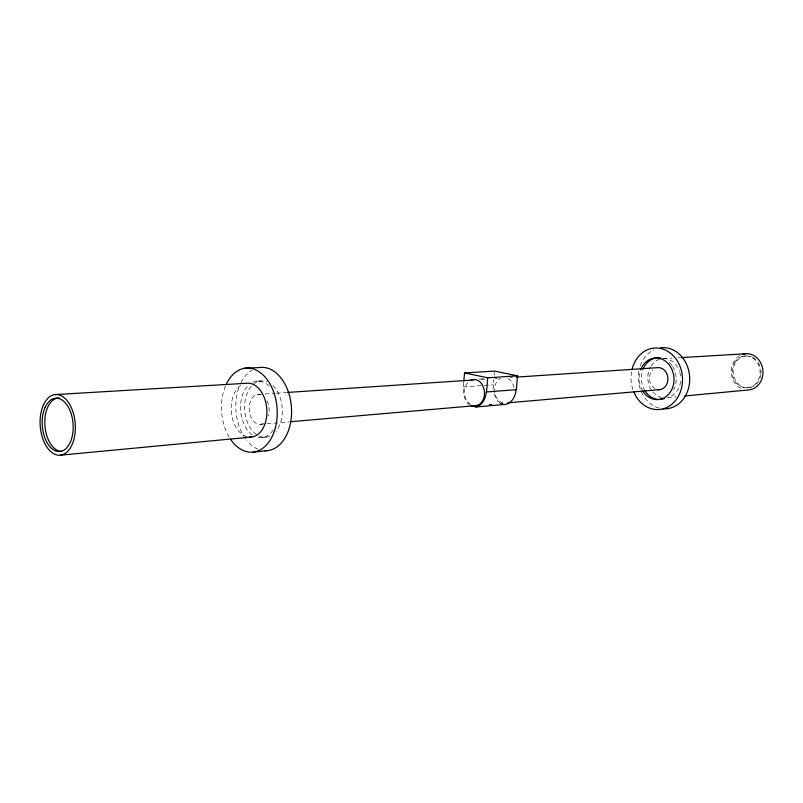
<?xml version="1.0" encoding="UTF-8"?>
<svg xmlns="http://www.w3.org/2000/svg" width="803" height="803" viewBox="0 0 803 803"><rect width="100%" height="100%" fill="white"/><g stroke="black" fill="none" stroke-linecap="round" stroke-linejoin="round"><path stroke-width="0.6" stroke-dasharray="4.01 3.01" d="M463.692 382.258C462.598 389.997 462.889 399.352 469.303 404.812M493.183 389.244L493.694 379.799M494.176 374.83L494.417 372.341M667.474 397.615L676.116 396.802M261.999 437.565L266.064 437.173M747.784 387.799L748.717 387.708M260.654 424.325L265.642 423.894M266.887 423.783L289.341 421.836M488.927 404.481L491.426 404.26M500.159 403.507L502.648 403.287M489.499 404.521L491.988 404.31M500.701 403.548L503.18 403.337M463.261 386.926L483.225 385.49M484.48 385.4L493.213 384.778M479.301 379.086L484.279 378.755M257.612 394.434L263.866 394.012M265.11 393.932L275.108 393.259M276.362 393.179L286.35 392.506M481.278 379.458L485.022 379.207M495.019 378.544L497.519 378.374M510.015 377.54L512.515 377.37M744.321 356.06L745.254 356M256.277 381.204L260.353 380.973M663.258 358.65L671.93 358.138M678.123 357.777L680.603 357.626M500.058 403.016L497.469 400.707L493.915 393.58M470.699 404.551A13.179 9.967 85.6 0 1 467.667 382.619M503.079 402.986A12.878 9.897 85.6 0 1 494.548 391.543A12.878 9.897 85.6 0 1 500.48 378.283M508.078 378.574A12.878 9.897 85.6 0 1 514.05 387.959M632.915 389.606A30.825 25.726 85.6 0 1 631.539 371.719M659.193 408.115A30.624 25.646 85.6 0 1 640.613 390.027M640.242 388.983A30.624 25.646 85.6 0 1 639.61 367.945M640.262 365.857A30.624 25.646 85.6 0 1 653.963 349.767M229.196 437.183A42.157 27.784 85.6 0 1 226.135 384.527M258.124 449.258A41.766 27.784 85.6 0 1 246.912 440.626M245.517 438.809A41.766 27.784 85.6 0 1 239.575 385.872M241.03 382.629A41.766 27.784 85.6 0 1 252.062 370.103M246.902 436.661A27.021 17.807 85.6 0 1 231.455 413.204A27.021 17.807 85.6 0 1 240.83 385.43M661.943 397.545A19.623 16.441 85.6 0 1 652.538 391.583M651.143 389.606A19.623 16.441 85.6 0 1 650.56 366.921M651.183 365.907A19.623 16.441 85.6 0 1 660.969 358.901M663.087 358.63A19.623 16.441 85.6 0 1 679.479 371.207M679.78 372.18A19.623 16.441 85.6 0 1 680.593 376.226M680.573 381.385A19.623 16.441 85.6 0 1 668.357 397.334M740.848 388.351A18.148 15.849 85.6 0 1 731.252 371.95A18.148 15.849 85.6 0 1 740.085 355.418M760.893 374.379A15.95 13.932 85.6 0 1 744.391 387.417A15.95 13.932 85.6 0 1 733.571 367.583A15.95 13.932 85.6 0 1 751.277 356.743M752.421 357.245A15.95 13.932 85.6 0 1 756.958 360.828M758.162 362.434A15.95 13.932 85.6 0 1 760.772 369.149M760.913 370.183A15.95 13.932 85.6 0 1 760.993 373.335M269.667 436.21A28.256 18.8 85.6 0 1 259.208 436.079M256.398 434.493A28.256 18.8 85.6 0 1 251.49 386.113M253.065 384.527A28.256 18.8 85.6 0 1 267.238 381.826M272.799 385.49A28.256 18.8 85.6 0 1 275.841 431.442M642.681 390.91A20.858 17.405 85.6 0 1 640.473 370.334M263.163 423.502A15.026 9.967 85.6 0 1 249.301 410.684A15.026 9.967 85.6 0 1 260.232 394.574M266.987 400.717A15.026 9.967 85.6 0 1 268.513 415.743M655.097 388.682A11.041 9.224 85.6 0 1 653.05 369.721M252.323 434.875A28.336 18.8 85.6 0 1 240.589 410.363A28.336 18.8 85.6 0 1 248.99 384.778M252.704 382.298A28.336 18.8 85.6 0 1 270.39 387.518M273.201 429.876A28.336 18.8 85.6 0 1 257.08 437.163M644.909 390.72A20.818 17.395 85.6 0 1 642.691 370.183M669.331 362.434A20.818 17.395 85.6 0 1 672.011 365.526M672.583 366.389A20.818 17.395 85.6 0 1 673.566 390.128M735.187 361.782A15.97 13.932 85.6 0 0 744.15 387.658A15.97 13.932 85.6 0 0 759.106 366.309A15.97 13.932 85.6 0 0 735.187 361.782"/><path stroke-width="1.2" d="M463.803 381.094L464.566 372.923L494.538 371.096L517.544 375.844C516.279 385.34 517.744 400.777 505.98 404.341L476.139 406.96L471.14 406.027M476.139 406.96C488.083 403.226 486.417 387.468 487.742 377.811L517.544 375.844M253.096 452.119L267.429 450.613M60.476 455.171L251.57 437.053M684.758 395.979L748.958 389.897A18.148 15.849 85.6 0 0 762.689 368.788A18.148 15.849 85.6 0 0 742.986 354.233M290.586 421.726L477.705 405.455M507.637 402.855L659.825 389.626M486.377 391.984L516.178 389.686M287.604 392.426L473.78 379.96M516.259 377.119L657.456 367.674A11.041 9.224 85.6 0 1 667.915 378.976A11.041 9.224 85.6 0 1 657.416 389.525M54.524 394.624L246.119 383.302A27.021 17.807 85.6 0 1 266.857 409.56A27.021 17.807 85.6 0 1 249.241 437.093M681.847 357.556L745.013 353.822M244.594 368.266L258.998 367.563A41.766 27.784 85.6 0 1 291.429 407.171A41.766 27.784 85.6 0 1 265.02 450.714M464.566 372.923L487.742 377.811M470.558 380.291A13.179 9.967 85.6 0 1 484.39 391.352A13.179 9.967 85.6 0 1 473.218 405.575M632.001 369.521A30.825 25.726 85.6 0 1 670.354 353.079A30.825 25.726 85.6 0 1 674.088 402.152A30.825 25.726 85.6 0 1 633.687 391.703M660.407 347.829A30.624 25.646 85.6 0 1 689.687 377.811A30.624 25.646 85.6 0 1 662.505 408.717M226.647 383.473A42.157 27.784 85.6 0 1 266.466 378.665A42.157 27.784 85.6 0 1 270.651 439.341A42.157 27.784 85.6 0 1 230.491 439.211M640.834 369.36A20.858 17.405 85.6 0 1 666.46 361.972A20.858 17.405 85.6 0 1 669.18 393.621A20.858 17.405 85.6 0 1 642.681 390.91M61.741 451.326A26.71 15.428 85.6 0 1 44.817 424.215A26.71 15.428 85.6 0 1 59.532 398.027M664.211 398.569A20.818 17.395 85.6 0 1 644.909 390.72M643.062 369.209A20.818 17.395 85.6 0 1 660.959 358.078M43.452 404.903A30.434 17.546 85.6 0 0 55.879 454.669A30.434 17.546 85.6 0 0 73.856 415.021A30.434 17.546 85.6 0 0 43.452 404.903M45.119 407.362A26.75 15.428 85.6 0 0 56.08 451.075A26.75 15.428 85.6 0 0 71.848 416.175A26.75 15.428 85.6 0 0 45.119 407.362"/></g></svg>
